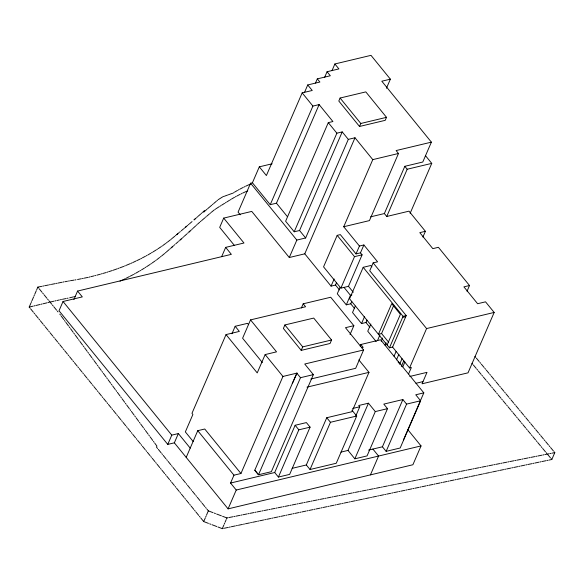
<?xml version="1.0" encoding="UTF-8"?>
<svg xmlns="http://www.w3.org/2000/svg" width="584" height="584" viewBox="0 0 584 584"><rect width="100%" height="100%" fill="white"/><g stroke="black" fill="none" stroke-linecap="round" stroke-linejoin="round"><path stroke-width="0.88" d="M29.894 307.936L29.2 307.082L30.857 303.257M31.171 302.527L31.565 301.614M31.959 300.702L33.544 297.052M33.938 296.139L34.332 295.227M34.726 294.321L36.303 290.671M36.697 289.759L37.843 287.116L41.719 286.342M371.906 266.903L370.767 265.501L363.19 267.311L349.56 298.804L389.455 347.83L392.587 347.078L406.209 315.586L369.738 270.764L373.139 262.888L377.592 261.829L363.883 244.973L360.474 252.843L362.095 254.836L348.466 286.328L340.888 288.138L323.565 266.851L337.187 235.359L340.319 234.615L356.021 253.909L359.43 246.032L343.728 226.738L372.774 159.622L354.999 137.773L304.775 253.821L289.284 257.522L251.762 211.408L223.701 218.102L243.973 243.01L225.672 247.375L231.352 254.354L77.57 291.058L82.315 296.898L63.035 301.497L59.02 310.761L167.761 444.402L174.353 442.825L178.368 433.562L190.209 448.118M73.898 299.555L77.57 291.058M223.701 218.102L219.694 227.373L234.33 245.36M272.129 163.783L259.311 166.841L252.419 182.785L250.572 183.223L238.068 212.123L240.25 214.802M221.664 256.646L225.672 247.375M386.433 88.279L390.375 79.168L370.993 55.349L334.88 63.97L338.902 68.912L327.055 71.744L330.325 75.767L317.302 78.876L319.886 82.045L307.739 84.95L312.236 90.476L302.169 92.878L266.392 175.543L259.311 166.841M304.483 92.462L307.739 84.95M315.499 83.052L317.302 78.876M324.536 77.57L327.055 71.744M252.419 182.785L270.239 204.685L312.907 106.084L319.127 104.594L332.909 121.538L328.288 122.633L285.62 221.241L294.205 231.782L299.555 230.505L342.224 131.904L348.305 139.372L305.636 237.98L296.833 240.075L289.284 257.522M167.761 444.402L171.776 435.138L178.368 433.562M332.004 70.627L334.88 63.97M270.239 204.685L276.458 203.203L319.127 104.594M248.616 324.682L247.521 323.346L235.177 326.288L239.345 331.413L226.037 334.588L191.968 413.319L192.895 414.457L185.347 431.897L193.246 441.599M231.943 333.749L235.177 326.288M340.1 98.032L338.8 101.025L359.51 126.472L385.221 120.333L386.513 117.34L365.81 91.892L340.1 98.032L360.803 123.48L359.51 126.472M186.201 457.389L197.757 430.678L204.743 429.014L240.944 473.507L233.965 475.179L230.556 483.048L236.235 490.034L228.088 508.868L174.353 442.825M350.028 334.537L353.86 325.689L330.719 297.241L303.191 303.811L305.585 306.753L250.529 319.893L242.601 338.224L262.384 362.547M294.205 231.782L336.873 133.181L342.224 131.904M250.529 319.893L276.539 351.853L265.151 354.576L257.216 372.906L226.037 334.588M284.89 324.959L283.379 328.456L301.213 350.371L330.055 343.487L331.566 339.99L313.732 318.076L284.89 324.959L302.724 346.874L301.213 350.371M205.298 517.913L203.714 521.563L208.459 523.374M205.692 517.001L206.086 516.088M206.481 515.176L207.816 512.073M208.057 511.533L208.349 510.861L206.955 509.153M301.388 307.98L303.191 303.811M240.944 473.507L282.948 376.446L296.803 373.139L300.504 377.695L258.508 474.748L254.792 470.2L296.803 373.139M217.949 526.987L222.3 528.651L223.876 525.001M224.271 524.089L224.665 523.176M225.059 522.264L226.242 519.534M226.636 518.621L226.928 517.95L227.935 517.752M304.775 253.821L331.062 286.131L334.172 278.955M297.081 373.074L292.277 383.6M331.062 286.131L335.515 285.065L336.552 282.678M340.049 287.401L337.289 293.781L346.297 304.848L350.743 303.789L351.78 301.395M390.375 79.168L381.805 81.212L431.386 142.146L396.113 150.57L398.485 153.482L369.438 220.599L343.728 226.738M340.888 288.138L354.51 256.646L362.095 254.836M353.86 325.689L345.472 327.69L363.598 349.969L304.738 364.022L313.36 374.629L271.363 471.689L258.508 474.755L254.799 470.193M370.526 216.861L384.374 213.554L404.814 166.316L422.779 162.023L431.386 142.146M346.297 304.848L350.437 295.285L351.918 294.927M274.699 472.514L295.139 425.276L306.388 422.59L310.089 427.145L289.649 474.383L278.407 477.062L274.699 472.514L230.556 483.048M384.374 213.554L386.747 216.474L407.187 169.236L431.751 163.374L425.466 155.651M278.407 477.062L298.847 429.831L310.089 427.145M355.284 306.125L352.524 312.498L361.525 323.565L365.978 322.507L367.015 320.112M361.525 323.565L364.635 316.389M410.129 213.335L431.751 163.374M292.146 468.346L306.315 464.966L326.755 417.728L351.948 411.713L368.978 372.351L358.861 359.912M360.175 346.078L360.854 344.502L380.629 339.786L423.816 392.857L403.376 440.095M370.855 324.04L367.752 331.216L376.191 341.596M306.315 464.966L310.024 469.514L330.464 422.283L356.7 416.02L351.962 410.194M363.598 349.969L355.671 368.307L310.863 379.001M377.446 340.691L379.863 335.106M422.911 237.053L425.393 231.308L408.997 211.16L386.747 216.474M387.134 344.983L400.398 314.338L391.696 303.643L378.432 334.289L381.564 333.537L393.755 305.381M381.206 341.224L382.586 338.034M385.053 345.151L386.09 342.764M355.817 415.896L359.766 406.785L358.729 405.508L368.453 403.186L375.286 411.581L354.838 458.82L348.013 450.425L368.453 403.186M356.7 416.02L336.26 463.251L310.024 469.514M389.455 347.83L403.077 316.338L406.209 315.586M394.054 356.218L396.127 351.437M396.441 359.941L398.85 354.357M399.617 364.277L402.033 358.693M401.354 366.409L403.77 360.832M402.821 366.774L404.894 361.992M402.872 399.558L382.425 446.796L386.134 451.352L406.574 404.113L402.872 399.558L383.798 404.106L387.506 408.661L367.066 455.9L354.838 458.82M392.587 347.078L409.552 367.935L426.583 328.566L494.166 312.44L485.538 301.833L477.624 303.724L463.9 286.861L469.507 285.518L438.416 247.309L432.81 248.645L419.794 232.651L425.393 231.308M408.603 373.877L411.362 367.504L409.552 367.935M370.431 474.887L378.578 456.053L372.891 449.067M467.025 291.263L469.507 285.518M423.816 392.857L415.757 394.784L420.619 400.763L400.179 447.994L386.134 451.352M407.814 429.663L421.042 445.921L412.895 464.747L228.088 508.868M494.166 312.44L468.032 372.826L422.049 383.798L427.006 372.344L409.807 376.454M548.996 460.082L551.829 459.484L554.8 452.615L554.092 451.768M196.363 225.263L196.976 224.701M197.589 224.132L199.713 222.234M193.143 228.227L195.742 225.833M191.326 229.884L188.844 232.14L189.917 231.169M191.939 229.322L192.559 228.76M187.603 233.272L188.223 232.702M184.354 236.199L186.88 233.928M182.507 237.849L180.003 240.082L181.084 239.126M183.135 237.286L183.763 236.732M201.268 213.503L201.867 212.97M202.466 212.445L204.531 210.678M178.748 241.199L179.376 240.644M198.144 216.262L200.677 214.036M175.769 243.835L178.12 241.761M174.222 245.192L174.857 244.63M196.377 217.817L193.968 219.92L195.005 219.015M196.976 217.292L197.574 216.759M173.587 245.74L171.054 247.959L172.149 247.01M169.783 249.069L170.418 248.514M166.455 251.945L169.148 249.616M189.596 223.708L192.056 221.584M164.622 253.522L161.673 255.931M165.265 252.974L165.9 252.419M187.8 225.242L185.369 227.329L186.42 226.431M203.677 211.517L204.115 211.145L203.707 212.08L207.064 209.211M207.707 208.663L208.349 208.108M208.773 207.743L211.766 205.181M212.408 204.634L213.05 204.086M213.693 203.539L216.262 201.341M216.905 200.794L217.547 200.239M200.356 221.686L200.998 221.139M201.641 220.591L204.845 217.847M205.488 217.299L206.13 216.744M206.773 216.197L209.335 213.999M209.977 213.452L210.62 212.904M211.262 212.357L214.284 209.904M188.413 224.716L189.019 224.198M184.142 228.366L184.756 227.848M181.252 230.819L183.537 228.884M179.748 232.082L180.361 231.563M179.127 232.6L176.66 234.658L177.726 233.775M175.426 235.695L176.047 235.177M172.185 238.374L174.806 236.206M170.404 239.841L167.535 242.075M171.032 239.331L171.652 238.819M156.928 259.603L159.644 257.507M160.315 256.982L160.994 256.456M162.914 245.477L165.557 243.535M166.214 243.046L166.878 242.564M149.993 264.501L146.708 266.64M150.701 264.004L151.417 263.508M152.125 263.012L154.979 261.019M155.694 260.515L156.257 260.128M218.182 199.691L222.803 196.779M215.014 209.422L215.744 208.933M156.147 249.996L152.95 251.952M156.848 249.536L157.541 249.076M158.235 248.616L161.016 246.784M161.71 246.324L162.257 245.959M216.321 208.546L219.292 206.641M141.474 269.939L144.467 268.056M145.212 267.582L145.956 267.114M220.044 206.174L220.796 205.707M221.548 205.239L224.555 203.363M225.307 202.896L226.059 202.429M226.811 201.962L229.293 200.422M232.892 193.165L233.644 192.698M229.921 200.035L230.673 199.567M147.84 254.982L150.76 253.252M151.49 252.821L152.22 252.39M234.403 192.238L237.498 190.435M231.432 199.107L234.527 197.304M134.357 273.998L135.138 273.553M135.919 273.108L139.036 271.334M139.817 270.888L140.598 270.443M238.301 190.004L239.097 189.574M235.323 196.874L236.126 196.443M140.883 258.668L141.649 258.267M142.408 257.858L145.46 256.245M146.226 255.836L146.986 255.434M239.893 189.136L243.126 187.457M236.914 196.012L240.148 194.326M126.151 278.247L129.407 276.575M130.217 276.159L133.575 274.443M243.959 187.055L244.776 186.646M240.988 193.924L241.805 193.516M132.875 262.508L136.05 260.997M136.846 260.625L140.123 259.07M245.608 186.245L248.988 184.69M242.637 193.114L246.017 191.559M119.997 281.116L123.545 279.488M124.392 279.094L125.341 278.663M124.538 266.056L125.363 265.705M126.195 265.355L130.327 263.618M131.152 263.274L132.079 262.88M249.857 184.325L250.74 183.975M246.886 191.194L247.769 190.844M117.326 268.779L113.165 270.239M118.187 268.457L119.041 268.144M119.895 267.822L123.713 266.399M223.438 196.553L224.066 196.326M224.694 196.1L227.22 195.195M227.848 194.968L228.475 194.742M229.111 194.516L232.257 193.392M106.967 272.268L107.85 271.976M108.733 271.691L112.281 270.531M96.827 275.188L100.484 274.144M101.397 273.889L102.309 273.626M103.222 273.37L106.076 272.56M89.111 277.123L90.045 276.889M90.987 276.655L93.79 275.947M94.725 275.714L95.666 275.48M69.649 297.803L73.591 296.84M360.803 123.48L386.513 117.34M348.305 139.372L354.999 137.773M372.774 159.622L398.485 153.482M29.2 307.082L33.157 306.14M34.142 305.906L35.135 305.666M36.12 305.432L40.077 304.49M41.07 304.249L42.055 304.016M43.048 303.782L46.997 302.833M47.99 302.6L48.976 302.366M49.968 302.125L53.925 301.183M54.911 300.95L55.903 300.709M56.962 300.519L59.429 299.928M74.577 296.599L75.57 296.365M359.43 246.032L363.883 244.973M356.021 253.909L360.474 252.843M402.617 317.411L405.749 316.659M302.724 346.874L331.566 339.99M361.518 347.743L363.168 347.349L360.854 344.502M300.504 377.695L313.36 374.629M307.031 387.134L368.978 372.351M415.954 383.294L422.991 381.608M352.678 408.471L359.766 406.785M375.286 411.581L387.506 408.661M406.574 404.113L420.619 400.763M340.939 452.111L348.013 450.425M368.562 450.103L382.425 446.796M236.235 490.034L421.042 445.921M222.3 528.651L223.307 528.44M224.314 528.228L228.351 527.381M229.359 527.169L230.366 526.958M231.373 526.746L235.403 525.899M236.418 525.688L237.425 525.476M238.433 525.264L242.462 524.417M243.477 524.206L244.484 523.994M245.492 523.782L249.521 522.936M250.529 522.724L251.543 522.512M252.551 522.3L256.58 521.454M257.588 521.242L258.595 521.03M259.61 520.818L263.639 519.972M264.647 519.76L265.654 519.548M266.662 519.337L270.699 518.49M271.706 518.278L272.713 518.066M273.721 517.855L277.758 517.008M278.765 516.796L279.772 516.584M280.78 516.373L284.817 515.526M285.824 515.314L286.832 515.103M287.839 514.891L291.876 514.044M292.883 513.832L293.891 513.621M294.898 513.409L298.935 512.562M299.942 512.351L300.95 512.139M301.957 511.927L305.987 511.08M307.002 510.869L308.009 510.657M309.016 510.445L313.046 509.606M314.061 509.394L315.068 509.182M316.075 508.971L320.105 508.124M321.112 507.912L322.127 507.7M323.135 507.489L327.164 506.642M328.171 506.43L329.179 506.219M330.194 506.007L334.223 505.16M335.231 504.948L336.238 504.737M337.245 504.525L341.282 503.678M342.29 503.466L343.297 503.255M344.304 503.043L348.341 502.196M349.349 501.984L350.356 501.773M351.364 501.561L355.401 500.714M356.408 500.503L357.415 500.291M358.423 500.079L362.46 499.232M363.467 499.021L364.474 498.809M365.482 498.597L369.519 497.75M370.526 497.539L371.534 497.327M372.541 497.115L376.57 496.269M377.585 496.057L378.593 495.845M379.6 495.634L383.63 494.787M384.644 494.575L385.652 494.363M386.659 494.152L390.689 493.305M391.696 493.093L392.711 492.881M393.718 492.67L397.748 491.823M398.755 491.611L399.763 491.399M400.777 491.188L404.807 490.341M405.814 490.129L406.822 489.918M407.829 489.706L411.866 488.859M412.873 488.647L413.881 488.436M414.888 488.224L418.925 487.377M419.933 487.166L420.94 486.954M421.947 486.742L425.984 485.895M426.992 485.684L427.999 485.472M429.006 485.26L433.043 484.421M434.051 484.209L435.058 483.997M436.065 483.786L440.102 482.939M441.11 482.727L442.117 482.515M443.125 482.304L447.154 481.457M448.169 481.245L449.176 481.034M450.184 480.822L454.213 479.975M455.221 479.763L456.235 479.552M457.243 479.34L461.272 478.493M462.28 478.281L463.294 478.07M464.302 477.858L468.331 477.011M469.339 476.799L470.346 476.588M471.361 476.376L475.391 475.529M476.398 475.318L477.405 475.106M478.413 474.894L482.45 474.047M483.457 473.836L484.464 473.624M485.472 473.412L489.509 472.565M490.516 472.354L491.524 472.142M492.531 471.93L496.568 471.084M497.575 470.872L498.583 470.66M499.59 470.449L503.627 469.602M504.634 469.39L505.642 469.178M506.649 468.967L510.686 468.12M511.694 467.908L512.701 467.696M513.708 467.485L517.738 466.638M518.753 466.426L519.76 466.214M520.767 466.003L524.797 465.156M525.804 464.944L526.819 464.733M527.827 464.521L531.856 463.674M532.864 463.462L533.878 463.251M534.886 463.039L538.915 462.192M539.923 461.981L540.93 461.769M541.945 461.557L545.974 460.71M546.982 460.499L547.989 460.287M60.444 299.716L61.451 299.504M62.459 299.3L66.058 298.548M67.065 298.344L68.073 298.132M77.526 279.524L81.388 278.729M42.69 286.145L43.661 285.956M44.632 285.758L48.508 284.977M49.479 284.788L50.45 284.591M51.421 284.393L55.305 283.62M56.268 283.423L57.239 283.225M58.21 283.036L62.094 282.254M63.065 282.057L64.036 281.868M65.072 281.714L67.496 281.225M82.359 278.524L83.329 278.334M84.3 278.137L88.177 277.356M228.935 517.548L232.95 516.752M233.95 516.548L234.951 516.351M235.958 516.154L239.973 515.351M240.973 515.154L241.973 514.949M242.981 514.752L246.996 513.949M247.996 513.752L248.996 513.555M250.003 513.351L254.011 512.555M255.018 512.351L256.018 512.153M257.026 511.949L261.033 511.153M262.041 510.956L263.041 510.752M264.048 510.555L268.056 509.752M269.063 509.555L270.063 509.358M271.071 509.153L275.079 508.357M276.086 508.153L277.086 507.956M278.094 507.751L282.101 506.956M283.109 506.759L284.109 506.554M285.116 506.357L289.124 505.554M290.131 505.357L291.131 505.153M292.139 504.956L296.146 504.16M297.154 503.956L298.154 503.758M299.161 503.554L303.169 502.758M304.176 502.554L305.176 502.357M306.177 502.16L310.192 501.357M311.199 501.16L312.199 500.955M313.199 500.758L317.214 499.955M318.222 499.758L319.222 499.561M320.222 499.356L324.237 498.561M325.237 498.356L326.244 498.159M327.244 497.962L331.259 497.159M332.26 496.962L333.267 496.758M334.267 496.561L338.282 495.758M339.282 495.56L340.289 495.363M341.29 495.159L345.305 494.363M346.305 494.159L347.312 493.962M348.312 493.765L352.327 492.962M353.327 492.765L354.335 492.56M355.335 492.363L359.35 491.56M360.35 491.363L361.357 491.166M362.357 490.961L366.372 490.166M367.373 489.961L368.38 489.764M369.38 489.567L373.395 488.764M374.395 488.567L375.402 488.363M376.403 488.166L380.418 487.363M381.418 487.166L382.425 486.968M383.425 486.764L387.44 485.968M388.44 485.764L389.448 485.567M390.448 485.362L394.463 484.567M395.463 484.37L396.463 484.165M397.47 483.968L401.485 483.165M402.486 482.968L403.486 482.764M404.493 482.566L408.508 481.771M409.508 481.566L410.508 481.369M411.516 481.165L415.531 480.369M416.531 480.165L417.531 479.968M418.538 479.771L422.546 478.968M423.553 478.771L424.553 478.566M425.561 478.369L429.569 477.566M430.576 477.369L431.576 477.172M432.583 476.967L436.591 476.172M437.599 475.967L438.599 475.77M439.606 475.573L443.614 474.77M444.621 474.573L445.621 474.369M446.629 474.171L450.636 473.369M451.644 473.171L452.644 472.974M453.651 472.77L457.659 471.974M458.666 471.77L459.666 471.573M460.674 471.376L464.681 470.573M465.689 470.375L466.689 470.171M467.689 469.974L471.704 469.171M472.711 468.974L473.712 468.777M474.712 468.572L478.727 467.777M479.734 467.572L480.734 467.375M481.734 467.178L485.749 466.375M486.749 466.178L487.757 465.974M488.757 465.776L492.772 464.974M493.772 464.776L494.779 464.579M495.779 464.375L499.794 463.579M500.795 463.375L501.802 463.178M502.802 462.973L506.817 462.178M507.817 461.981L508.825 461.776M509.825 461.579L513.84 460.776M514.84 460.579L515.847 460.374M516.847 460.177L520.862 459.382M521.862 459.177L522.87 458.98M523.87 458.776L527.885 457.98M528.885 457.776L529.892 457.579M530.893 457.381L534.908 456.579M535.908 456.381L536.915 456.177M537.915 455.98L541.93 455.184M542.93 454.98L543.938 454.783M544.938 454.578L548.953 453.783M549.953 453.578L550.96 453.381M551.96 453.184L554.8 452.615M68.489 281.057L69.474 280.889M70.467 280.721L74 280.123M74.986 279.955L75.978 279.787M208.349 510.861L213.087 512.672M214.277 513.124L215.459 513.577M216.649 514.029L221.394 515.84M222.577 516.293L226.928 517.95M209.649 523.826L210.831 524.279M212.021 524.731L216.766 526.534M474.96 356.444L475.668 357.298M476.376 358.145L479.201 361.554M479.909 362.401L480.617 363.255M481.318 364.109L484.151 367.511M484.851 368.358L485.559 369.212M486.268 370.066L489.093 373.468M489.801 374.322L490.509 375.169M491.21 376.023L494.035 379.425M494.743 380.279L495.451 381.126M496.159 381.98L498.984 385.382M499.692 386.236L500.4 387.082M501.101 387.937L503.926 391.338M504.634 392.192L505.342 393.039M506.051 393.893L508.876 397.295M509.584 398.149L510.292 398.996M510.993 399.85L513.818 403.252M514.526 404.106L515.234 404.96M515.942 405.807L518.767 409.209M519.475 410.063L520.183 410.917M520.884 411.764L523.709 415.173M524.417 416.02L525.125 416.874M525.834 417.721L528.659 421.13M529.367 421.976L530.075 422.831M530.776 423.677L533.601 427.086M534.309 427.933L535.017 428.787M535.725 429.634L538.55 433.043M539.258 433.89L539.966 434.744M540.667 435.591L543.492 439M544.2 439.847L544.909 440.701M545.617 441.555L548.442 444.957M549.15 445.804L549.858 446.658M550.559 447.512L553.384 450.914M471.989 363.314L472.697 364.168M473.405 365.022L476.23 368.424M476.938 369.271L477.639 370.125M478.347 370.979L481.172 374.38M481.88 375.235L482.588 376.081M483.296 376.935L486.122 380.337M486.83 381.191L487.531 382.038M488.239 382.892L491.064 386.294M491.772 387.148L492.48 387.995M493.188 388.849L496.013 392.251M496.721 393.105L497.422 393.952M498.13 394.806L500.955 398.208M501.663 399.062L502.371 399.909M503.079 400.763L505.905 404.164M506.613 405.019L507.314 405.873M508.022 406.719L510.847 410.121M511.555 410.975L512.263 411.829M512.971 412.676L515.796 416.085M516.504 416.932L517.205 417.786M517.913 418.633L520.738 422.042M521.446 422.889L522.154 423.743M522.862 424.59L525.688 427.999M526.396 428.846L527.096 429.7M527.805 430.547L530.63 433.956M531.338 434.803L532.046 435.657M532.754 436.504L535.579 439.913M536.28 440.759L536.988 441.614M537.696 442.468L540.521 445.869M541.229 446.716L541.937 447.57M542.645 448.424L545.471 451.826M546.171 452.68L546.88 453.527M547.588 454.381L550.413 457.783M551.121 458.637L551.829 459.484M404.814 166.316L407.187 169.236M328.288 122.633L336.873 133.181M302.169 92.878L312.907 106.084M373.139 262.888L426.583 328.566M337.187 235.359L354.51 256.646M363.19 267.311L403.077 316.338M348.466 286.328L353.284 292.248M299.555 230.505L305.636 237.98M276.458 203.203L287.364 216.606M344.012 287.394L350.437 295.285M381.564 333.537L388.696 342.304M335.515 285.065L339.479 289.934M350.743 303.789L354.707 308.659M365.978 322.507L369.942 327.376M398.047 361.919L399.12 363.241M250.572 183.223L296.833 240.075M326.755 417.728L330.464 422.283M265.151 354.576L282.948 376.446M295.139 425.276L298.847 429.831M197.757 430.678L233.965 475.179M63.035 301.497L171.776 435.138M37.843 287.116L38.537 287.97M39.23 288.825L42.011 292.241M42.705 293.095L43.398 293.949M44.092 294.803L46.873 298.22M47.567 299.074L48.26 299.928M48.954 300.782L51.735 304.198M52.429 305.052L53.122 305.906M53.823 306.761L56.597 310.177M57.298 311.031L57.991 311.885M157.622 448.527L156.468 447.103L156.906 446.081L154.789 443.205M158.315 449.373L161.096 452.79M161.79 453.644L162.483 454.498M163.184 455.352L165.958 458.769M166.659 459.623L167.352 460.477M168.046 461.331L170.827 464.747M171.521 465.601L172.214 466.455M172.908 467.309L175.689 470.726M176.383 471.58L177.076 472.434M177.77 473.288L180.551 476.705M181.244 477.559L181.938 478.413M182.639 479.267L185.413 482.683M186.113 483.53L186.807 484.384M187.501 485.238L190.282 488.655M190.975 489.509L191.669 490.363M192.362 491.217L195.144 494.633M195.837 495.488L196.531 496.342M197.224 497.196L200.005 500.612M200.699 501.466L201.4 502.32M202.093 503.174L204.867 506.591M205.568 507.445L206.262 508.299M30.587 308.79L33.368 312.206M34.062 313.06L34.755 313.915M35.456 314.769L38.23 318.185M38.931 319.039L39.624 319.893M40.318 320.747L43.099 324.164M43.793 325.018L44.486 325.872M45.18 326.726L47.961 330.142M48.655 330.997L49.348 331.851M50.041 332.705L52.823 336.121M53.516 336.975L54.217 337.822M54.911 338.676L57.685 342.093M58.385 342.947L59.079 343.801M59.772 344.655L62.554 348.071M63.247 348.925L63.941 349.779M64.634 350.634L67.415 354.05M68.109 354.904L68.802 355.758M69.496 356.612L72.277 360.029M72.971 360.883L73.672 361.737M74.365 362.591L77.139 366.007M77.84 366.861L78.533 367.716M79.227 368.57L82.008 371.986M82.702 372.833L83.395 373.687M84.089 374.541L86.87 377.957M87.564 378.812L88.257 379.666M88.958 380.52L91.732 383.936M92.425 384.79L93.126 385.644M93.82 386.499L96.601 389.915M97.294 390.769L97.988 391.623M98.681 392.477L101.463 395.894M102.156 396.748L102.85 397.602M103.543 398.456L106.325 401.872M107.018 402.726L107.712 403.581M108.412 404.435L111.186 407.844M111.887 408.698L112.581 409.552M113.274 410.406L116.055 413.822M116.749 414.676L117.442 415.531M118.136 416.385L120.917 419.801M121.611 420.655L122.304 421.509M122.998 422.363L125.779 425.78M126.472 426.634L127.173 427.488M127.867 428.342L130.641 431.759M131.342 432.613L132.035 433.467M132.729 434.321L135.51 437.737M136.203 438.591L136.897 439.445M137.59 440.299L140.372 443.709M141.065 444.563L141.759 445.417M142.452 446.271L145.233 449.687M145.927 450.541L146.628 451.396M147.321 452.25L150.095 455.666M150.796 456.52L151.49 457.374M152.183 458.228L154.964 461.645M155.658 462.499L156.351 463.353M157.045 464.207L159.826 467.623M160.52 468.477L161.213 469.332M161.914 470.186L164.688 473.602M165.382 474.456L166.082 475.303M166.776 476.157L169.557 479.574M170.251 480.428L170.944 481.282M171.638 482.136L174.419 485.552M175.112 486.406L175.806 487.26M176.499 488.114L179.281 491.531M179.974 492.385L180.668 493.239M181.368 494.093L184.142 497.51M184.843 498.364L185.537 499.218M186.23 500.072L189.012 503.488M189.705 504.342L190.399 505.196M191.092 506.051L193.873 509.467M194.567 510.314L195.26 511.168M195.954 512.022L198.735 515.438M199.429 516.293L200.129 517.147M200.823 518.001L203.597 521.417M59.809 314.119L60.48 315.024M61.145 315.937L63.824 319.572M64.488 320.477L65.16 321.39M65.831 322.295L68.503 325.938M69.175 326.843L69.839 327.755M70.511 328.661L73.19 332.296M73.854 333.208L74.526 334.114M75.19 335.026L77.869 338.662M78.541 339.567L79.205 340.479M79.877 341.392L82.548 345.027M83.22 345.932L83.892 346.845M84.556 347.75L87.235 351.386M87.899 352.298L88.571 353.203M89.242 354.116L91.914 357.751M92.586 358.664L93.25 359.569M93.922 360.481L96.601 364.117M97.265 365.022L97.937 365.934M98.601 366.84L101.28 370.475M101.952 371.387L102.616 372.3M103.288 373.205L105.96 376.841M106.631 377.753L107.303 378.658M107.967 379.571L110.646 383.206M111.31 384.111L111.982 385.024M112.654 385.929L115.325 389.572M115.997 390.477L116.661 391.389M117.333 392.295L120.012 395.93M120.676 396.843L121.348 397.748M122.012 398.66L124.691 402.296M125.363 403.208L126.027 404.113M126.699 405.026L129.371 408.661M130.042 409.566L130.714 410.479M131.378 411.384L134.057 415.02M134.721 415.932L135.393 416.837M136.065 417.75L138.737 421.385M139.408 422.298L140.072 423.203M140.744 424.115L143.423 427.751M144.087 428.656L144.759 429.569M145.423 430.474L148.102 434.116M148.774 435.022L149.438 435.934M150.11 436.839L152.782 440.475M153.453 441.387L154.125 442.292"/></g></svg>
